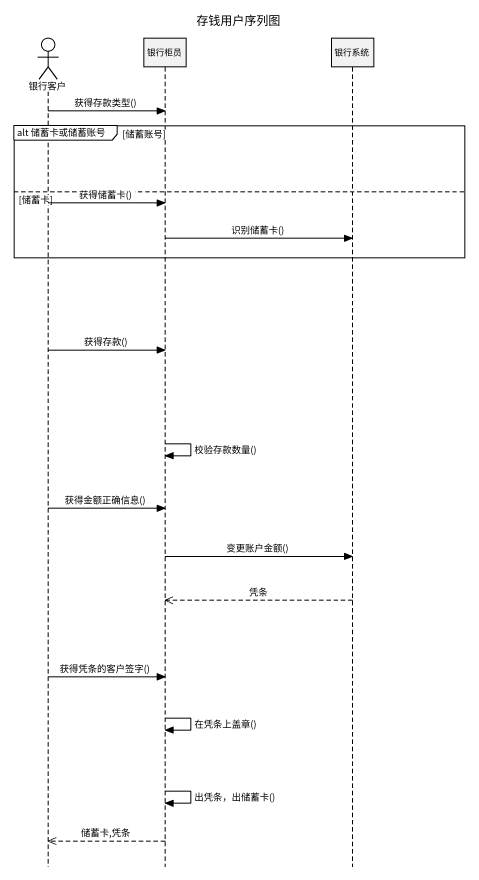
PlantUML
@startuml
title 存钱用户序列图
hide footbox
actor 银行客户
participant 银行柜员
participant 银行系统

银行客户 -> 银行柜员 : 获得存款类型()
group alt 储蓄卡或储蓄账号 [储蓄账号]
else 储蓄卡
  银行客户 -> 银行柜员 : 获得储蓄卡()
  银行柜员 -> 银行系统 : 识别储蓄卡()
end
银行客户 -> 银行柜员 : 获得存款()
银行柜员 -> 银行柜员 : 校验存款数量()
银行客户 -> 银行柜员 : 获得金额正确信息()
银行柜员 -> 银行系统 : 变更账户金额()
银行系统 -->> 银行柜员 : 凭条
银行客户 -> 银行柜员 : 获得凭条的客户签字()
银行柜员 -> 银行柜员 : 在凭条上盖章()
银行柜员 -> 银行柜员 : 出凭条，出储蓄卡()
银行柜员 -->> 银行客户 : 储蓄卡,凭条
@enduml
